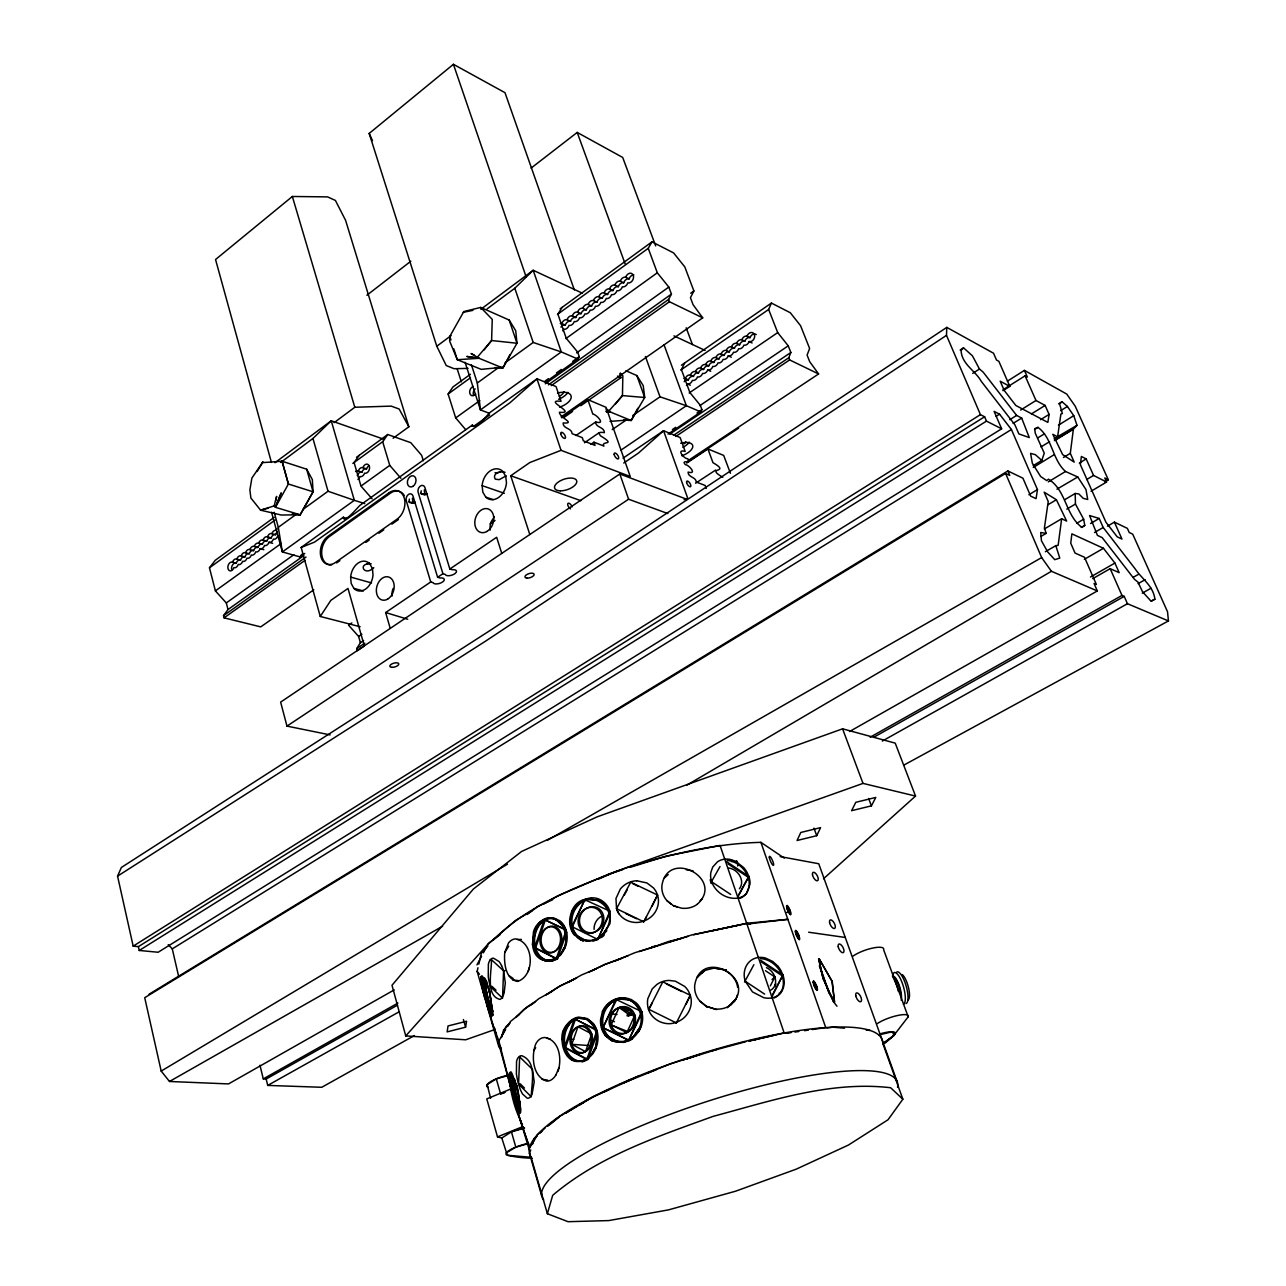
<?xml version="1.0" encoding="UTF-8"?>
<svg xmlns="http://www.w3.org/2000/svg" width="1286" height="1286" viewBox="0 0 1286 1286"><rect width="100%" height="100%" fill="white"/><g stroke="black" fill="none" stroke-linecap="round" stroke-linejoin="round"><path stroke-width="1.5" d="M495.239 367.571L502.842 368.021L516.988 343.249L515.734 330.727L509.208 320.053L480.675 307.418L463.828 311.55L449.811 336.385L449.65 341.079L457.302 359.71L481.173 369.355L503.356 367.233M504.755 952.54C503.855 962.619 505.318 979.144 517.454 981.459C535.153 975.978 534.446 942.22 515.686 938.876A21.171 13.326 80.4 0 0 508.517 942.943L504.755 952.54L508.677 946.239M984.61 416.777L138.39 946.641L139.242 950.467L158.146 952.251L1001.633 428.801L986.475 421.117L984.61 416.777L980.43 414.639L946.496 335.341L946.785 327.383L993.531 353.232L996.505 360.016L998.868 361.334L1009.815 386.379L1003.016 390.655M503.276 995.123A20.881 7.427 87.7 0 1 500.109 999.415C484.774 996.055 492.233 969.676 491.348 959.613L503.614 970.834L505.302 982.986L504.225 992.262M557.963 1071.495C562.078 1059.616 559.731 1040.213 544.975 1037.513A21.701 13.664 78.1 0 0 535.764 1043.975C531.054 1055.886 532.565 1076.832 546.839 1081.124A21.733 12.49 -87.8 0 0 555.97 1074.935M501.54 965.625A20.898 9.886 83.3 0 1 503.565 970.882L502.553 998.113L490.352 986.651L489.355 982.793A20.962 6.446 79.3 0 1 488.262 976.765L488.358 964.291A20.914 8.729 75.4 0 1 490.287 959.806M518.563 1084.114L519.673 1056.915L532.484 1069.389L534.22 1081.864L532.099 1094.032A21.444 7.78 86.4 0 1 527.26 1098.228L522.582 1094.016A21.524 6.816 79.5 0 1 519.737 1087.956L517.535 1080.111A21.492 6.639 78.6 0 1 516.409 1073.955L516.554 1061.448A21.412 8.906 74.2 0 1 518.596 1057.092A21.428 8.954 74.2 0 1 521.843 1055.726C537.757 1061.979 531.214 1084.227 531.295 1096.829L518.563 1084.114L520.203 1083.809L524.463 1088.052M481.012 977.119L483.536 992.744M596.64 1039.667C597.733 1054.713 577.559 1070.579 566.724 1055.308A21.991 15.786 89.8 0 1 562.078 1039.747C559.796 1023.865 580.549 1009.092 591.833 1024.026A21.958 18.342 -82.3 0 1 596.608 1039.667L595.675 1048.685M819.777 960.61L819.664 965.866L829.052 992.438L834.26 1000.846M564.908 948.055C567.174 937.607 565.519 924.795 555.343 919.12A21.524 16.734 -83.4 0 0 535.812 930.083L532.5 944.358C534.88 971.139 566.676 961.028 565.84 939.166M1062.043 401.746L1059.551 403.772L1062.397 413.545L1060.902 414.044L1057.606 436.822L1052.8 434.314L1062.638 454.617L1074.196 462.108L1070.306 453.331L1073.376 429.09L1077.009 425.328L1073.746 415.667L1067.428 406.472L1062.043 401.746L1058.635 403.852M1040.937 536.439L1046.129 533.385L1044.425 527.855L1048.235 501.508L1044.184 492.184L1056.401 499.74L1066.641 521.087L1061.657 518.756L1058.137 545.393L1055.806 545.65L1045.389 551.726M483.311 980.655L482.218 987.696L491.107 1016.551A20.544 2.267 82 0 0 492.136 1011.841M1001.633 428.801L994.11 411.375L999.543 414.172L1011.423 429.508L1037.464 489.596L1036.066 498.663L1030.665 496.123L1022.933 478.199L1007.854 470.949L149.08 994.207M1003 389.738L1025.087 375.817L1035.986 400.493L1045.116 405.428L1049.103 414.413L1047.865 422.403L1015.844 405.492L1004.221 390.43L1000.203 381.203L1009.815 386.379M511.217 1074.63L509.754 1083.359L511.603 1090.689M465.58 1027.192L466.577 1021.245L448.026 1025.955L447.142 1031.886L465.58 1027.192L463.41 1019.525M722.796 477.267C704.214 466.641 731.702 473.473 712.958 462.671L707.927 448.959L686.676 463.056M409.334 499.129L409.125 501.701L412.404 503.003M421.197 490.754L420.988 493.326L423.978 494.676A5.739 2.781 -16.8 0 0 426.422 494.322M528.241 971.557L529.093 967.828M501.444 1049.826L498.855 1046.868L477.138 971.38L477.974 967.747M478.826 964.13L481.35 953.247L487.876 946.014M535.812 930.083L532.5 944.358L533.433 932.093C536.085 921.242 549.026 913.816 558.51 921.451M275.509 501.202L276.667 496.364L274.175 505.88L275.461 507.311L300.185 514.802L313.045 491.799L312.353 479.63L306.679 469.213L282.068 461.224L262.36 462.639M590.724 444.409L593.955 442.191L603.906 446.065C600.401 440.326 617.312 446.081 600.449 435.793C596.945 431.517 601.318 432.257 604.404 432.643C604.42 426.823 595.402 427.675 595.643 421.888C606.654 425.248 595.997 414.012 592.846 414.14L587.831 399.624L561.757 417.837M638.788 1029.073C646.199 1015.86 635.638 996.12 619.579 998.981L611.043 1002.582L602.475 1011.552L600.546 1019.766A22.103 19.194 -79.2 0 0 605.352 1035.616L611.429 1040.47L618.904 1042.255A21.991 19.322 -62.2 0 0 633.741 1036.098L638.788 1029.073L632.069 1038.863L623.453 1042.432L611.429 1040.47M588.072 940.789L580.243 939.584L587.525 941.175A21.524 18.599 -57.9 0 0 602.025 934.938C629.593 904.99 574.312 879.528 569.714 919.763A21.589 18.583 -74.5 0 0 574.344 935.018L583.249 940.822L578.796 937.928M629.851 1012.741L628.468 1015.554L634.014 1013.786L628.227 1014.767L630.606 1012.355L629.851 1012.741A4.437 2.411 -10.9 0 0 627.906 1013.77M501.492 1037.513L503.582 1030.022L508.999 1024.524M547.37 1213.727L552.691 1195.321C598.858 1156.146 657.162 1136.711 713.2 1116.344C770.925 1100.945 830.081 1080.69 890.635 1087.731L902.852 1099.208L888.047 1119.752L848.503 1145.006L796.211 1169.167L735.528 1191.222L668.463 1209.885L608.841 1220.575L568.058 1221.7L547.37 1213.727L530.909 1156.58M697.237 904.315C725.384 879.174 668.045 848.133 661.936 885.347A21.54 20.351 9.2 0 0 666.855 900.586L673.462 905.73L681.58 908.205A21.524 19.081 14.5 0 0 697.253 904.315M475.9 426.438A12.683 6.398 -17.9 0 1 472.3 425.087L471.962 426.18C478.472 427.37 485.433 416.809 490.175 412.324L537.098 378.791L556.05 386.588L561.066 401.296C542.033 399.287 578.362 414.108 559.41 412.243C559.442 417.805 576.578 423.705 563.155 422.965C562.77 428.881 571.932 427.965 572.093 433.671L582.269 437.642L583.362 440.841L595.048 445.374L593.955 442.191M529.543 1153.638L530.716 1149.893M532.452 1144.283L534.204 1138.673L537.001 1136.117M558.863 1067.814L555.954 1074.903M611.139 1013.947L609.226 1019.653A13.551 12.297 -72.5 0 0 625.462 1033.172A13.551 12.297 -72.5 0 0 630.445 1010.764L625.816 1007.79A13.551 12.297 -72.5 0 0 611.139 1013.963L617.039 1014.477M1033.221 465.645L1041.805 460.436L1044.264 453.186L1035.262 433.173L1034.683 428.704L1038.011 427.354C1052.752 438.526 1051.916 459.15 1065.499 471.496L1077.748 476.977L1085.995 489.612L1087.715 499.498L1083.214 498.341L1078.841 493.937L1075.192 493.47L1064.824 499.643M562.046 1039.747L565.679 1029.218L570.936 1021.92L578.073 1018.126L585.741 1018.592M544.332 919.538L566.194 930.292L556.243 958.777L534.494 947.798C532.034 939.375 533.481 929.569 539.332 922.85A21.428 17.361 87.9 0 1 548.479 917.722L553.591 917.85L559.908 920.84A21.557 17.763 -80.1 0 1 563.654 924.955C569.023 933.186 567.93 944.358 562.496 952.267A21.476 16.188 -75.9 0 1 558.542 956.623A21.396 15.93 -74.9 0 1 552.321 959.999C544.091 962.603 536.31 955.466 534.494 947.798L544.332 919.538L565.631 929.617M534.494 947.798L535.619 947.943L545.473 919.699M557.995 957.138L566.692 932.221M589.197 1057.446A21.958 16.622 -78 0 1 582.799 1060.725C574.151 1063.024 566.354 1055.436 564.409 1047.511L574.456 1018.753L596.366 1029.732M589.197 1057.43A22.007 16.798 -78.9 0 0 593.248 1053.073C597.685 1046.579 599.244 1038.123 596.961 1030.536A22.023 18.486 -81.9 0 0 593.2 1023.367L587.38 1018.608L578.732 1017.097A21.958 17.795 84.5 0 0 569.344 1022.065C563.252 1028.864 561.886 1038.911 564.409 1047.511L565.535 1047.576L575.581 1018.866M571.804 1044.312L577.977 1026.71L591.737 1033.944L585.532 1051.627L571.804 1044.312L588.892 1045.55M587.959 1059.584L596.833 1034.249M275.461 507.311L281.087 493.101L275.461 507.311L288.402 484.018L282.068 461.224L288.402 484.018L313.045 491.799L300.185 514.802L281.168 515.011L260.592 510.172L250.883 498.02L249.886 489.87L251.895 478.054L263.003 461.819L257.12 471.528M673.623 435.279L788.768 357.749L790.858 352.477L788.238 345.838L777.708 332.608L768.642 309.476L771.423 303.062L790.295 312.739L800.567 325.696L809.617 348.474L807.094 355.113L809.698 361.688L818.603 373.953L687.833 460.79M347.059 518.354A12.249 5.932 -15.8 0 1 343.346 517.213C343.362 524.704 357.942 507.182 359.935 505.366L472.3 425.087M138.39 946.641L133.181 946.142L117.556 876.136L121.366 867.471L491.622 629.497L946.785 327.383M501.54 1036.612L505.993 1026.678L510.237 1022.708M668.045 434.089L700.854 411.954L701.899 409.639L700.307 405.315L689.859 392.503L681.419 369.612L684.65 362.974M608.149 1036.403A22.055 19.274 -77.9 0 1 604.581 1031.565L602.973 1027.771L615.914 999.351L642.389 1011.969M631.956 1038.123C641.65 1031.854 645.797 1018.094 640.042 1007.838A22.039 20.689 -63.8 0 0 636.265 1002.951L631.233 999.495L621.379 997.695A22.055 20.512 -85.2 0 0 611.814 1001.135C603.504 1006.89 600.032 1018.207 602.973 1027.771L616.621 999.656M628.34 1014.156L619.096 1007.533L634.85 1015.104L626.909 1032.562L611.171 1024.926L619.096 1007.533L632.246 1011.214M602.973 1027.771L628.709 1040.278L641.698 1011.664M628.709 1040.278L640.766 1015.538M597.813 939.455L609.902 911.195L608.294 907.498A21.524 19.997 -56.4 0 0 604.629 902.836C588.956 888.031 564.811 909.089 572.045 927.463A21.589 18.727 -73.1 0 0 577.028 935.758L585.194 940.13L590.901 940.42A21.492 18.631 -57 0 0 603.536 934.311L610.014 923.477L609.902 911.195L584.792 899.718L571.788 926.563L597.813 939.455L609.805 913.301M572.045 927.463L584.792 899.718M560.294 955.53L564.088 947.444M816.706 835.691L820.581 827.637L800.792 832.476L797.063 840.497L816.706 835.691L813.974 828.152M591.737 1054.616L594.871 1048.154M772.854 994.11L782.901 975.013L781.197 971.123A22.055 17.12 51.9 0 0 777.564 965.77M771.938 996.746L782.901 975.013L760.508 960.16M770.346 985.88L774.863 976.942L765.459 970.705M631.571 419.734L610.014 421.39M560.166 308.801L651.986 241.848L673.607 252.924L684.811 266.909L693.893 290.974L690.437 297.709L693.058 304.669L702.703 317.851L561.13 416.841M744.546 982.038L753.885 964.693M676.211 1023.206L690.277 995.268L688.557 991.393A21.958 21.38 0.8 0 0 684.634 986.394L675.359 981.186L668.977 980.414A21.942 21.814 -62.6 0 0 656.905 984.433L652.227 988.886L647.839 998.643A22.055 21.251 -51 0 0 647.597 1005.025C648.642 1018.335 663.624 1027.048 675.873 1022.45A21.926 20.689 -23.6 0 0 683.413 1018.271C689.955 1012.821 693.025 1003.434 690.277 995.268L662.804 981.829L648.723 1009.606L652.291 1002.791M686.017 1004.334L690.277 995.268M871.41 805.856L875.766 797.449L855.801 802.303L851.589 810.678L871.41 805.856L868.645 798.51M509.867 354.823L502.842 368.021L479.067 358.296L467.011 356.479L479.067 358.296L471.03 353.521L474.47 355.225M548.399 384.852L668.591 299.445L671.437 294.092L668.816 287.067L657.307 272.793L648.24 248.327L651.986 241.848M476.945 964.918L481.543 956.286M483.375 952.83L487.973 944.197L515.525 920.422L532.291 910.649M643.627 922.142L657.532 895.024A21.54 20.576 -3.8 0 0 653.481 887.935L646.922 882.952L636.747 880.765M644.575 920.374L646.456 916.822M652.098 906.196L657.532 895.024L630.703 882.228L616.541 908.688C619.772 919.619 632.857 925.084 643.257 921.274A21.508 19.756 -22.6 0 0 648.964 918.445A21.589 20.094 -21.1 0 0 653.674 914.233C657.966 908.945 659.718 901.566 657.532 895.024M738.984 894.252L748.838 876.409L747.182 872.647A21.573 16.477 48.9 0 0 743.581 867.503L735.415 861.17L729.789 859.337A21.46 18.036 53.2 0 0 717.508 861.797L712.733 867.037L710.901 872.23A21.557 18.47 39.4 0 0 710.756 877.968C712.235 887.694 720.321 895.603 729.773 897.773A21.444 16.686 36.2 0 0 742.569 896.519A21.621 16.927 38.5 0 0 746.539 893.432L750.059 883.964A21.46 16.268 49 0 0 748.838 876.409L726.863 861.829M737.907 896.905L748.838 876.409M624.337 895.104L627.166 889.832M637.856 408.225L631.169 420.522L623.726 419.943M710.965 882.598L720.015 866.539M533.754 1141.421L537.387 1134.799L541.808 1131.133M730.159 1005.282C760.219 979.996 701.063 945.821 694.713 985.253A21.991 21.058 17.4 0 0 699.825 1001.055L706.593 1006.408L714.871 1008.98A21.991 19.869 19.1 0 0 730.802 1004.864L735.962 998.836L727.362 1007.726M545.312 382.247L577.88 359.067L579.263 356.704L577.671 352.123L566.258 338.314L557.883 314.122L562.127 307.386M516.056 1106.233A21.042 0.852 74.5 0 1 511.523 1090.528L498.839 1040.921L505.623 1029.572M507.568 1026.324L510.478 1021.47L519.431 1014.268M360.128 626.748L320.262 616.46L301.165 547.434L314.556 542.113L510.044 402.695L537.098 378.791M363.89 646.247L357.299 650.668L356.72 648.626L360.401 642.711L363.633 640.524M533.674 1050.855L535.683 1047.688M320.262 616.46L330.84 600.353L348.008 588.458L364.308 645.845M494.306 516.908L491.397 521.328A12.233 9.131 -72 0 0 490.239 530.057M521.409 939.423L517.422 939.536M601.51 936.16L606.976 928.058M465.709 429.685L455.694 417.918L448.123 394.03L452.897 387.022L470.371 374.29M420.506 493.213L421.937 494.419L424.91 493.856A5.755 1.527 81.7 0 1 424.3 489.87M408.626 501.604L410.073 502.778L413.047 502.215A5.739 1.479 81.6 0 1 412.436 498.245M352.846 463.41L382.665 441.709L387.745 434.523L410.781 442.689L421.663 455.357L423.319 460.726M271.539 512.246L282.357 551.935L299.943 556.902L301.76 554.33M301.165 547.434L343.346 517.213M520.348 1105.703C507.102 1038.525 504.868 1087.811 519.785 1118.772L529.591 1147.642L532.999 1142.836M539.831 1133.223L545.216 1127.79M463.281 312.305L472.943 310.36M359.292 455.276L354.084 462.51L360.98 486.092L372.12 498.855M313.784 589.792L260.736 626.877L224.053 617.843L223.507 615.689L228.008 609.548L303.769 555.648M627.552 1014.091L627.021 1015.86M853.1 956.077A17.843 4.694 -19.1 0 1 872.969 948.007A17.843 4.694 -19.1 0 1 883.643 949.775L908.189 1016.808L893.786 1035.535L883.08 1043.685M228.008 609.548L226.304 602.925L215.389 590.885L209.473 567.817L215.276 560.278L274.111 517.39M697.96 976.412L697.076 977.553L704.969 970.383L714.164 968.053L726.333 970.078L714.164 968.053M484.083 349.921L491.606 340.533L492.249 319.378L480.675 307.418M477.749 356.736L491.606 340.533L516.988 343.249L509.208 320.053M570.936 1021.92L563.284 1031.324L565.679 1029.218A22.071 17.265 -86.6 0 0 563.959 1046.418M615.287 404.286L622.456 395.59L622.842 375.737L620.334 373.036M605.915 409.012L609.226 410.588L622.456 395.59L644.704 397.503L643.241 385.671L636.843 375.56L625.928 370.738M823.506 878.756L915.536 796.066L895.233 743.147L842.587 728.824L597.218 816.819L521.569 851.477L473.393 889.028L392.005 985.253L405.733 1035.921L489.098 942.911L500.19 934.633M580.05 903.013L571.627 911.742L580.05 903.013L588.393 899.38L598.199 900.184L588.393 899.38M493.101 940.227C529.221 903.833 579.52 885.668 626.603 867.761C670.183 854.049 715.048 843.568 760.894 842.346L784.283 858.116M601.703 936.353L606.815 930.678M619.579 998.981L629.674 1000.106C619.386 995.01 606.494 1001.167 602.475 1011.552L611.043 1002.582M632.069 1038.863L635.991 1034.539M963.535 347.831L961.06 350.419C961.751 364.388 975.286 370.513 981.186 381.235L1014.911 424.83L1018.866 433.912L1029.266 437.561L1021.679 418.079L1016.631 415.442L983.179 372.136L979.482 369.034L972.425 355.82L963.535 347.831L960.176 350.017M517.101 1016.278L523.868 1009.397L533.77 1002.951M699.954 901.02L702.365 898.56M487.137 308.849L514.818 288.241L533.192 270.269L582.413 293.208M280.702 462.462L312.948 438.462L331.241 420.779L384.466 439.474M515.879 1017.419L527.196 1006.842L535.619 1001.505M512.021 1088.486L486.767 1098.903L497.505 1136.888L501.797 1138.014L511.442 1131.841A17.795 4.26 -16.9 0 1 524.559 1127.951M772.05 979.546L774.863 976.942M549.588 1124.591L558.622 1117.405M664.299 877.936L668.222 874.576M702.172 972.795L704.969 970.383M547.723 1126.231L559.539 1116.409L567.849 1111.586M393.098 438.253L408.852 426.807L345.596 220.356L335.421 200.455L327.592 196.887L292.356 196.485L215.55 259.515L271.426 462.413M468.056 368.375L454.119 368.712L446.258 365.578L436.79 346.239L369.178 133.439L453.411 64.3L504.996 92.688L574.328 289.913M531.375 1004.671L538.85 998.675L552.562 991.072M565.727 1113.146L577.543 1105.831M366.88 295.25L410.829 261.219M531.086 168.112L577.205 132.426L622.697 157.455L655.667 245.899M527.099 914.523L538.175 906.244L552.771 899.686M882.935 1043.589L894.011 1035.326L892.388 1031.774L879.19 1034.828M274.995 462.703L331.241 420.779L354.341 500.318L364.758 503.614M480.851 309.267L533.192 270.269L561.291 351.93L577.88 359.067M334.103 422.66L354.807 407.26L391.217 406.119L399.174 409.044L408.852 426.807M436.79 346.239L451.097 335.598M356.495 457.302L387.745 434.523M209.473 567.817L274.995 520.107M448.123 394.03L470.451 377.779M557.513 314.379L648.24 248.327M302.982 509.417L328.026 491.252L354.341 500.318L282.357 551.935L278.306 527.324L296.809 513.902M488.889 413.144L480.434 409.896L477.315 382.987L498.872 367.346M505.028 362.877L533.192 342.462L561.291 351.93L480.434 409.896L465.066 362.282M565.422 1113.194L584.005 1102.311M215.389 590.885L281.361 543.399M361.318 485.851L389.754 465.371L382.665 441.709M455.694 417.918L479.791 400.557M565.888 338.588L657.307 272.793M506.137 475.852L499.193 479.678L495.239 479.148C491.782 473.489 500.817 470.435 505.076 472.316M226.304 602.925L293.835 554.732M473.441 426.534L489.644 414.96M576.61 352.894L668.816 287.067M545.119 381.01L548.366 378.695M556.5 372.908L561.371 369.436M572.752 361.334L579.263 356.704M299.943 556.902L304.782 553.462M545.328 383.807L671.437 294.092M223.507 615.689L306.004 557.063M224.053 617.843L304.911 560.455M551.276 385.623L669.443 301.744L702.703 317.851M690.695 293.24L693.893 290.974M1075.192 493.47L1075.45 504.048L1083.664 519.222L1084.773 525.395L1081.944 527.405C1065.322 515.236 1066.415 490.336 1048.492 479.18L1046.708 480.578L1040.663 476.543L1032.337 463.265L1030.584 453.379L1035.439 454.714L1041.805 460.436M336.627 562.946L339.874 560.664M365.899 542.387L369.146 540.104M378.904 533.256L383.775 529.832M391.909 524.125L398.403 519.56M564.345 417.194L572.543 411.472M580.758 405.733L621.009 377.618L619.723 373.969M529.816 534.526L510.735 475.756L529.784 462.574L561.034 450.325L630.236 476.495L606.06 407.324L587.831 399.624M575.935 435.488L595.595 422.049M681.435 365.208L771.423 303.062M680.744 370.079L768.642 309.476M584.503 442.77L599.292 432.594M612.232 429.604L626.443 419.863M632.76 415.523L660.007 396.827L686.37 405.717L700.854 411.954M490.062 523.82L495.03 520.428M351.85 622.938L348.57 625.173L358.617 636.441L360.401 642.711M689.183 392.969L777.708 332.608M621.025 450.084L686.37 405.717L664.058 344.889M390.237 628.404L385.639 612.554L430.73 581.963L433.109 582.654A5.819 2.62 -16.7 0 0 438.799 583.619A5.819 2.62 -16.7 0 0 444.265 579.922A5.819 2.62 -16.7 0 0 440.005 577.993L437.626 577.301L413.015 496.091A4.758 3.424 -72.2 0 0 408.45 494.467A4.758 3.424 -72.2 0 0 406.296 500.849L430.73 581.963M437.626 577.301L442.914 573.717L445.277 574.424A5.835 2.636 -16.9 0 0 450.952 575.405A5.835 2.636 -16.9 0 0 456.466 571.675A5.835 2.636 -16.9 0 0 452.206 569.73L449.843 569.023L424.959 487.667A4.774 3.456 -71.9 0 0 420.345 486.06A4.774 3.456 -71.9 0 0 418.175 492.442L442.914 573.717M449.843 569.023L496.653 537.275L501.765 553.398M358.617 636.441L361.864 634.255M699.809 405.653L788.238 345.838M623.019 458.17L663.576 430.746L680.133 437.545L685.165 451.434C675.761 448.605 684.023 458.957 687.737 458.764C693.363 465.034 680.246 458.604 685.309 464.648C688.412 464.439 697.944 474.888 688.09 472.075C687.881 477.492 696.015 476.801 696.273 482.009L705.146 485.481L706.255 488.487M672.433 429.54L675.713 427.322M696.996 412.951L701.899 409.639M623.726 463.024L638.419 453.106L663.576 430.746L687.721 498.245L684.056 499.659M669.668 434.186L790.858 352.477M356.72 648.626L364.854 643.161M687.206 499.434L619.82 473.987L280.637 702.124L286.971 726.108L330.148 734.901M675.841 436.436L789.62 359.919L818.603 373.953M373.792 567.64C364.211 577.253 356.978 562.673 371.188 563.815M286.971 726.108L628.597 499.225L667.9 513.58M688.074 461.706L738.598 428.19M946.496 335.341L485.594 641.135L117.556 876.136M695.597 483.214L715.707 470.017M546.968 994.351L558.526 986.828L574.488 979.128M972.714 373.358L979.482 369.034M1007.436 381.122L1024.412 370.4L1066.737 394.063L1075.225 406.199L1108.291 479.791L1104.835 481.832M545.746 995.107L560.921 985.51L576.675 977.971M133.181 946.142L980.43 414.639M509.031 1075.289L496.3 1078.841L487.169 1084.58L490.593 1098.212M139.242 950.467L986.475 421.117M996.136 416.31L999.543 414.172M1020.65 410.041L1035.986 400.493M1009.815 419.686L1016.631 415.442M1058.442 425.184L1073.746 415.667M1013.143 423.367L1021.679 418.079M1031.468 413.883L1045.116 405.428M178.609 976.267L172.276 948.859L1011.423 429.508M1040.551 419.686L1049.103 414.413M1060.596 410.684L1067.428 406.472M1034.587 429.46L1038.011 427.354M1037.625 437.996L1044.473 433.784M1054.166 438.912L1057.606 436.822M1054.52 440.616L1073.376 429.09L1054.472 440.359M1033.269 467.461L1053.829 454.874M1040.969 446.917L1049.553 441.709M1007.854 470.949L1009.751 475.402L1005.588 473.409L144.723 997.711L161.184 1071.077L169.495 1081.478L228.506 1083.921L394.239 989.882M1063.442 457.478L1070.306 453.331M1048.331 481.88L1065.499 471.496M579.247 1104.995L591.287 1097.746L607.313 1090.399M1079.324 463.073L1086.188 458.941L1093.55 475.434L1106.587 482.041L1091.042 491.252M1028.864 494.772L1037.464 489.596M161.184 1071.077L507.504 864.144M1086.67 479.533L1093.55 475.434M1047.768 504.868L1056.401 499.74M532.308 1158.236A221.642 53.305 -17.9 0 1 507.632 1155.278L506.491 1152.69L515.815 1147.144L528.691 1143.495M1044.361 528.964L1061.657 518.756M1066.801 509.127L1075.45 504.048M1076.752 523.289L1083.664 519.222M1056.947 489.162L1077.748 476.977M686.965 785.071L1051.401 571.289L1097.328 590.949L849.596 731.509M1054.552 438.462L1077.009 425.328M1081.317 527.421L1084.773 525.395M1090.528 523.515L1099.192 518.451L1103.195 527.485L1135.233 568.959C1141.855 578.989 1153.365 585.853 1154.876 599.196L1151.115 601.253L1142.547 591.785L1137.981 582.108L1134.493 579.343L1102.182 537.596L1097.44 535.394L1089.563 515.541L1099.192 518.451M1094.515 532.517L1103.195 527.485M1107.471 526.167L1114.399 522.132L1127.372 528.369L1129.221 532.484L1132.709 534.156L1167.543 611.798L1168.444 620.929L903.833 765.122M544.026 903.833L557.449 896.02L609.484 873.757L622.633 869.657M579.472 1104.819L594.421 1096.122L610.609 1088.776M1084.339 559.33L1103.468 548.302L1114.914 563.059L1119.158 572.656L1110.188 568.669L1092.746 578.636M547.129 840.465L1041.66 557.577L1005.588 473.409M1090.48 577.012L1114.914 563.059M1142.29 593.184L1150.986 588.216M169.495 1081.478L442.593 926.242M1133.175 577.334L1138.431 574.376M1138.142 583.619L1145.151 579.681M259.965 1065.242L263.276 1078.89L397.937 1003.064M870.156 737.216L1121.987 595.434L1124.205 596.382L1127.452 603.713L1168.444 620.929M263.276 1078.89L266.17 1079.002L397.503 1005.138M873.805 737.232L1124.205 596.382M266.17 1079.002L267.729 1085.416L399.046 1011.841M882.309 741.058L1127.452 603.713M414.365 1035.584L321.757 1087.281L267.729 1085.416M567.978 982.504L581.69 974.901L596.302 968.792M557.77 958.118L552.498 961.012L544.637 960.883M1151.34 601.076L1154.876 599.196M566.724 1055.308L575.26 1060.998L582.944 1061.593L588.715 1058.587M603.423 1092.248L630.285 1080.015M831.962 981.122L819.278 959.034L831.962 981.122L834.534 1002.228L832.203 981.009M620.029 1084.291L632.728 1078.825M590.467 971.412L604.645 964.548L628.356 955.643M588.908 972.103L604.645 964.548L621.54 958.456M625.125 1082.233L656.149 1069.743M623.196 1083.053L639.367 1075.691M598.392 879.206L614.821 871.828L863.002 783.399L915.536 796.066M631.201 1014.975L633.066 1014.172M593.682 940.677L600.417 937.767M786.839 912.449L790.279 911.002L787.177 905.601L787.225 909.122L790.327 914.555L790.279 911.002M614.579 961.172L634.673 952.781L657.548 945.628M630.59 1015.233L628.098 1016.101M823.104 978.678L818.652 958.665L823.104 978.678L833.649 1001.987L836.993 1006.215M497.505 1136.888L522.984 1126.52M833.649 1001.987L823.378 978.566M648.385 1072.717L670.119 1063.972L692.704 1056.867M639.303 951.544L687.914 936.385M682.577 1060.13L701.24 1053.957M649.687 948.312L668.447 941.545L682.062 938.185M685.968 1059.15L718.07 1049.071M493.647 1029.957L465.677 1039.795L405.733 1035.921M711.544 1050.967L745.767 1041.708M630.156 867.327L665.843 856.219L720.047 845.416L784.171 1032.963L788.125 1033.285M668.993 942.059L691.868 934.922L746.7 923.348L750.654 923.911M274.175 505.88L260.592 510.172L268.26 508.163M693.572 934.745L747.648 923.203L787.852 919.329L748.436 923.911M524.286 1128.192L511.442 1131.841L515.815 1147.144M496.3 1078.841L500.592 1093.856L504.241 1092.843M481.318 976.669L483.922 978.292L486.301 982.777M754.352 1039.827L775.458 1034.989M520.123 1106.49L515.525 1097.874L513.805 1098.324L529.237 1149.684M520.235 1110.397L513.805 1098.324L509.786 1072.765L511.523 1072.331M748.806 1041.146L775.715 1034.86M492.184 1008.128L489.001 989.079L482.121 976.846L486.172 1002.324L487.86 1001.89L493.052 1011.246M630.269 1030.182L626.62 1031.099L611.171 1024.926M711.254 931L740.543 924.827M749.609 1040.84L757.293 1039.088M774.574 1035.15L784.171 1032.963M424.364 494.644L427.225 494.049L424.91 493.856M412.501 503.003L415.346 502.408L413.047 502.215M490.352 986.651L491.975 986.378L496.042 990.204M503.614 970.834L505.269 970.576M787.257 1033.188L791.115 1032.626M794.957 1032.063L798.799 1031.501M804.57 1030.665L808.428 1030.102M812.27 1029.539L825.741 1027.578L760.894 842.346M652.066 946.737L655.876 946.207M826.834 1027.98L832.765 1027.176L844.564 1028.205M479.067 358.296L457.302 359.71L453.845 348.956M606.558 412.211L610.432 412.034L631.169 420.522L644.704 397.503L636.843 375.56M622.36 1041.547L616.524 1041.13L608.117 1036.436M545.039 960.69L552.498 961.012L540.425 958.954L543.496 960.112M570.003 1039.072L573.829 1039.329M614.483 1041.692L621.652 1042.287M866.185 1030.086L870.124 1030.44M530.973 1157.287L507.649 1155.278A17.843 4.163 -16.9 0 1 509.899 1150.005A17.843 4.163 -16.9 0 1 527.373 1143.575M512.841 979.98L518.242 980.575M491.156 1016.117A20.672 2.331 80.1 0 1 489.918 1014.252L492.667 1014.718A20.64 2.893 76.4 0 1 488.535 1004.382M292.243 513.805L300.185 514.802M571.932 1060.082L582.944 1061.593M520.557 1111.425L517.728 1111.04L515.959 1105.815L520.557 1111.425A21.155 2.99 76 0 1 513.275 1089.226M808.637 932.221L845.272 937.462M542.049 1079.324L547.611 1080.127M578.073 1018.126L586.046 1019.284M686.29 869.802L693.09 870.879M606.494 411.391L610.432 412.034L609.226 410.588M1046.129 533.385L1040.712 532.5L1041.451 540.763L1047.688 551.919L1054.761 559.667L1059.777 558.076L1055.806 545.65M780.184 856.589L818.748 863.742L896.808 1080.722M605.883 411.182L610.432 412.034M385.639 612.554L407.71 619.241M277.824 535.844A4.565 3.151 -73.9 0 1 273.388 539.059A4.565 3.151 -74 0 1 268.951 542.258A4.565 3.135 -74.1 0 1 264.53 545.457A4.549 3.135 -74.2 0 1 260.126 548.64A4.549 3.119 -74.3 0 1 255.721 551.823A4.533 3.102 -74.4 0 1 251.333 554.989A4.533 3.102 -74.5 0 1 246.96 558.156A4.533 3.086 -74.5 0 1 242.604 561.307A4.517 3.086 -74.6 0 1 238.248 564.458A4.517 3.07 -74.7 0 1 233.907 567.592A4.517 3.07 -74.8 0 1 229.631 570.743A4.517 3.07 -74.8 0 1 228.201 565.277A4.517 3.07 -74.8 0 1 232.509 562.207L236.206 563.22A4.517 3.07 -74.7 0 1 240.546 560.085A4.517 3.086 -74.6 0 1 244.887 556.934A4.517 3.086 -74.5 0 1 249.227 553.784A4.533 3.102 -74.5 0 1 253.599 550.633A4.533 3.102 -74.4 0 1 257.972 547.466A4.533 3.119 -74.3 0 1 262.36 544.283A4.549 3.119 -74.2 0 1 266.765 541.101A4.549 3.135 -74.1 0 1 271.169 537.918A4.565 3.135 -74 0 1 275.59 534.703A4.565 3.151 -73.9 0 1 277.487 531.954M353.843 588.345A15.239 10.899 -74.3 0 0 365.546 589.117A15.239 10.899 -74.3 0 0 373.02 575.083L372.442 568.685L369.741 563.782A15.239 10.899 -74.3 0 0 358.071 563.091A15.239 10.899 -74.3 0 0 350.628 577.076L351.174 583.426L353.843 588.345L363.359 590.981M232.509 562.207A4.517 3.07 -74.7 0 1 236.833 559.056L240.546 560.085M236.833 559.056A4.517 3.086 -74.6 0 1 241.173 555.922L244.887 556.934M241.173 555.922A4.533 3.086 -74.5 0 1 245.53 552.755L249.227 553.784M546.727 1038.14L550.328 1039.152M350.628 577.076L371.541 582.944M245.53 552.755A4.533 3.102 -74.5 0 1 249.902 549.588L253.599 550.633M249.902 549.588A4.533 3.102 -74.4 0 1 254.274 546.421L257.972 547.466M260.126 548.64L263.807 549.685M254.274 546.421A4.549 3.119 -74.3 0 1 258.679 543.239L262.36 544.283M258.679 543.239A4.549 3.135 -74.2 0 1 263.067 540.04L266.765 541.101M268.951 542.258L272.632 543.319M263.067 540.04A4.565 3.135 -74.1 0 1 267.488 536.841L271.169 537.918M267.488 536.841A4.565 3.151 -74 0 1 271.909 533.642L275.59 534.703M706.593 1006.408L716.479 1009.574M489.902 1014.413L492.795 1015.345M673.462 905.73L677.24 906.968M355.595 471.56A4.694 3.311 -72.2 0 1 358.28 471.046L361.896 472.251A4.678 3.311 -72.1 0 1 366.574 468.876A4.694 3.328 -72 0 1 369.066 465.693M358.28 471.046A4.694 3.311 -72.1 0 1 362.941 467.67L366.574 468.876M485.77 497.119A15.85 11.735 -71.1 0 0 498.534 497.521A15.85 11.735 -71.1 0 0 506.475 482.813L505.752 476.254L502.746 471.287A15.85 11.735 -71.1 0 0 490.03 470.981A15.85 11.735 -71.1 0 0 482.121 485.626L482.813 492.152L485.77 497.119L493.181 499.643M482.121 485.626L504.337 493.294M510.735 475.756L580.838 500.672M610.979 1020.328L614.483 1021.695M707.927 448.959L723.68 455.421L730.432 473.296M520.75 1112.294L517.728 1111.04L519.046 1113.531A21.074 2.411 81.8 0 0 520.251 1109.239C519.319 1096.749 518.017 1082.603 509.738 1072.669L508.436 1075.144L509.754 1083.359L511.732 1080.803A21.155 2.99 76 0 0 512.551 1085.689M617.489 376.107L621.009 377.618M686.467 385.495A4.678 3.617 -66 0 0 687.319 383.855L690.341 385.205M560.294 323.509A4.999 3.681 -66.9 0 1 561.805 323.542L565.277 325.085A4.999 3.697 -66.7 0 1 570.518 321.291A4.999 3.697 -66.6 0 1 575.758 317.497A5.015 3.713 -66.4 0 1 581.031 313.688A5.015 3.729 -66.2 0 1 586.303 309.862A5.031 3.729 -66.1 0 1 591.608 306.02A5.031 3.745 -65.9 0 1 596.913 302.178A5.048 3.745 -65.8 0 1 602.25 298.32A5.064 3.762 -65.6 0 1 607.587 294.462A5.064 3.778 -65.4 0 1 612.956 290.572A5.08 3.778 -65.3 0 1 618.325 286.682A5.08 3.794 -65.1 0 1 623.71 282.791A5.096 3.794 -64.9 0 1 629.127 278.869A5.096 3.81 -64.8 0 1 633.885 274.85M683.879 378.486A4.678 3.617 -66 0 1 685.342 378.534L688.38 379.884A4.678 3.617 -65.8 0 1 693.443 376.412A4.678 3.633 -65.7 0 1 698.523 372.94A4.694 3.633 -65.5 0 1 703.603 369.452A4.694 3.649 -65.3 0 1 708.715 365.947A4.694 3.649 -65.1 0 1 713.826 362.443A4.71 3.665 -64.9 0 1 718.954 358.923A4.71 3.665 -64.8 0 1 724.098 355.402A4.726 3.681 -64.6 0 1 729.258 351.866A4.726 3.681 -64.4 0 1 734.435 348.329A4.742 3.697 -64.2 0 1 739.627 344.761A4.742 3.713 -64 0 1 744.819 341.208A4.758 3.713 -63.8 0 1 750.043 337.623A4.758 3.729 -63.6 0 1 756.264 334.537M561.805 323.542A4.999 3.697 -66.7 0 1 567.046 319.732L570.518 321.291M685.342 378.534A4.678 3.617 -65.9 0 1 690.421 375.062L693.443 376.412M567.046 319.732A5.015 3.713 -66.6 0 1 572.302 315.922L575.758 317.497M690.421 375.062A4.694 3.633 -65.7 0 1 695.501 371.574L698.523 372.94M572.302 315.922A5.015 3.713 -66.4 0 1 577.575 312.112L581.031 313.688M695.501 371.574A4.694 3.633 -65.5 0 1 700.581 368.069L703.603 369.452M1103.468 548.302L1071.881 533.851L1070.74 543.174L1075.032 553.06L1084.484 557.256L1096.363 584.455L1094.064 583.458L1097.328 590.949M687.319 383.855A4.678 3.617 -65.9 0 0 692.382 380.383A4.694 3.633 -65.7 0 0 697.478 376.911A4.694 3.633 -65.5 0 0 702.574 373.406A4.694 3.649 -65.3 0 0 707.686 369.918L710.708 371.284M577.575 312.112A5.031 3.729 -66.3 0 1 582.863 308.27L586.303 309.862M700.581 368.069A4.694 3.649 -65.3 0 1 705.692 364.565L708.715 365.947M582.863 308.27A5.048 3.729 -66.1 0 1 588.152 304.428L591.608 306.02M705.692 364.565A4.71 3.649 -65.2 0 1 710.82 361.061L713.826 362.443M588.152 304.428A5.048 3.745 -65.9 0 1 593.473 300.57L596.913 302.178M710.82 361.061A4.71 3.665 -65 0 1 715.948 357.524L718.954 358.923M673.944 335.871L705.114 350.419M707.686 369.918A4.71 3.649 -65.2 0 0 712.83 366.397A4.71 3.665 -65 0 0 717.974 362.877A4.726 3.681 -64.8 0 0 723.118 359.357A4.726 3.681 -64.6 0 0 728.294 355.804L731.3 357.219M593.473 300.57A5.064 3.762 -65.8 0 1 598.81 296.712L602.25 298.32M715.948 357.524A4.726 3.681 -64.8 0 1 721.108 354.004L724.098 355.402M598.81 296.712A5.064 3.762 -65.6 0 1 604.163 292.838L607.587 294.462M721.108 354.004A4.726 3.681 -64.6 0 1 726.269 350.451L729.258 351.866M604.163 292.838A5.08 3.778 -65.5 0 1 609.516 288.948L612.956 290.572M726.269 350.451A4.742 3.697 -64.4 0 1 731.445 346.899L734.435 348.329M632.728 883.627L638.081 886.183M609.516 288.948A5.08 3.778 -65.3 0 1 614.901 285.042L618.325 286.682M731.445 346.899A4.742 3.697 -64.2 0 1 736.637 343.33L739.627 344.761M636.666 880.765A21.557 21.123 -30.5 0 0 620.318 889.076L615.962 898.528L616.541 908.688L643.402 921.612M728.294 355.804A4.742 3.697 -64.4 0 0 733.486 352.251A4.742 3.697 -64.2 0 0 738.678 348.699A4.758 3.713 -64 0 0 743.903 345.13A4.758 3.713 -63.9 0 0 749.127 341.546L752.101 342.992M614.901 285.042A5.096 3.794 -65.1 0 1 620.302 281.136L623.71 282.791M736.637 343.33A4.758 3.713 -64 0 1 741.845 339.761L744.819 341.208M625.735 913.51L636.474 918.686M620.302 281.136A5.096 3.81 -65 0 1 625.703 277.213L629.127 278.869M741.845 339.761A4.758 3.713 -63.9 0 1 747.053 336.176L750.043 337.623M603.681 1028.044L629.417 1040.551M666.453 983.999L681.901 991.554M648.482 1009.156L676.002 1022.756M535.619 947.943L557.385 958.906M1108.291 479.791L1104.787 477.99L1106.587 482.041M1086.188 458.941L1081.381 456.45L1080.369 464.68L1105.992 522.309L1117.196 536.825L1121.971 539.075L1114.399 522.132M625.816 1007.79L631.828 1010.909M574.456 1018.753L596.961 1030.536L586.818 1059.519L564.409 1047.511M565.535 1047.576L586.223 1058.667M1025.087 375.817L1027.369 377.071L1024.412 370.4M777.532 965.802L772.773 961.494L765.411 957.99A22.007 18.518 57.4 0 0 751.04 960.353C744.626 965.047 742.681 974.016 745.317 981.331L764.656 994.142M728.005 863.854L748.082 877.181M711.688 881.826L730.673 894.429M761.328 961.944L782.113 975.736A22.119 18.117 48 0 1 774.188 997.968M605.368 1035.616L612.956 1040.679M508.838 975.495L513.227 978.566M666.855 900.586L671.099 904.122M699.825 1001.071L707.027 1007.099M511.281 1085.754L510.494 1086.509M586.963 1019.685L591.833 1024.026M562.255 925.502L555.343 919.12L561.805 923.477A21.524 16.734 -83.4 0 1 565.39 929.408M168.209 944.631L172.276 948.859M519.11 1113.113L515.927 1105.413M389.754 465.371L400.927 478.279M488.262 1009.558L492.667 1014.718M477.138 971.38L479.501 974.29M571.788 926.563L572.768 927.801M1041.66 557.577L1051.401 571.289M833.987 1000.958L828.779 992.551L819.391 965.979M484.806 978.164L486.783 981.668M486.172 1002.324L493.068 1014.799L489.001 989.079M517.31 1086.574L513.709 1079.918L516.168 1095.576L519.769 1102.311M509.786 1072.765L517.117 1086.348L520.83 1110.139M501.042 1048.074L498.582 1043.251L511.619 1090.448M369.178 133.439L372.506 140.624M486.606 982.327L482.121 975.929A20.512 3.665 70.5 0 0 480.98 977.038M745.317 981.331L752.487 991.924L763.788 997.711A21.991 17.345 39.4 0 0 776.744 996.184C784.074 992.165 785.698 982.359 782.901 975.013M1110.188 568.669L1121.987 595.434M788.768 357.749L789.62 359.919M519.785 1118.772L520.766 1121.36M483.166 990.815L493.133 1025.392M842.587 728.824L863.002 783.399M489.886 1013.947L487.217 1005.893M686.194 327.817L692.431 344.552M668.591 299.445L669.443 301.744M492.152 1022.772L498.839 1040.921M493.824 1027.257L495.882 1032.867M577.205 132.426L625.141 263.887M645.411 356.479L660.007 396.827M882.743 1043.3L902.852 1099.208M619.82 473.987L628.597 499.225M453.411 64.3L526.263 277.278M514.818 288.241L533.192 342.462M518.74 1115.653L529.591 1147.642M537.001 378.968L561.034 450.325M471.464 364.935L477.315 382.987M449.811 336.385L450.968 339.97M457.141 368.728L461.352 381.846M501.797 1138.014L506.491 1152.69M292.356 196.485L354.807 407.26M529.478 1153.381L541.84 1196.334M312.948 438.462L328.026 491.252M306.679 469.213L313.045 491.799M274.191 512.262L278.306 527.324M481.06 981.7L482.218 987.696L484.147 985.172L483.729 980.462M484.131 978.373L487.86 1001.89M511.828 1074.292L515.525 1097.874M392.166 596.029L391.941 593.537A11.896 8.632 -74.4 0 1 393.211 588.425M492.088 1011.6L490.577 997.518A20.544 4.839 78.2 0 0 486.301 982.89M231.721 569.65A4.501 3.07 -74.8 0 1 232.686 564.731A4.501 3.07 -74.8 0 1 236.206 563.22M357.251 475.611A4.678 3.311 -72.2 0 1 361.896 472.251M362.941 467.67A4.694 3.328 -72 0 1 367.587 464.262A4.694 3.328 -72 0 1 369.227 469.824A4.694 3.328 -72 0 1 364.565 473.152A4.694 3.311 -72.1 0 1 359.887 476.527A4.694 3.311 -72.2 0 1 357.894 479.405M271.909 533.642A4.565 3.151 -73.9 0 1 276.345 530.427A4.581 3.167 -73.9 0 1 277.133 528.835M684.184 381.717A4.662 3.617 -66 0 1 688.38 379.884M747.053 336.176A4.774 3.729 -63.7 0 1 752.246 332.576A4.774 3.729 -63.7 0 1 754.352 338.025A4.774 3.729 -63.7 0 1 749.127 341.546M680.632 443.236A13.149 6.141 -20.2 0 1 692.8 445.985A13.149 6.141 -20.2 0 1 681.805 455.774M689.264 442.159A13.133 6.173 -20.2 0 1 682.866 447.303M685.808 441.677A8.729 4.099 -20.2 0 1 684.12 443.847M560.937 327.11A4.983 3.681 -66.9 0 1 565.277 325.085M473.441 394.963A4.855 3.52 -69.3 0 1 475.129 388.902M625.703 277.213A5.112 3.81 -64.8 0 1 631.088 273.275A5.112 3.81 -64.8 0 1 633.194 279.03A5.112 3.81 -64.8 0 1 627.777 282.888A5.096 3.81 -65 0 1 622.36 286.81A5.096 3.794 -65.1 0 1 616.942 290.716A5.08 3.778 -65.3 0 1 611.557 294.623A5.08 3.778 -65.5 0 1 606.188 298.497A5.064 3.762 -65.6 0 1 600.819 302.371A5.064 3.762 -65.8 0 1 595.482 306.229A5.048 3.745 -65.9 0 1 590.161 310.087A5.048 3.729 -66.1 0 1 584.841 313.929A5.031 3.729 -66.3 0 1 579.552 317.755A5.015 3.713 -66.4 0 1 574.263 321.564A5.015 3.713 -66.6 0 1 569.007 325.374A4.999 3.697 -66.7 0 1 563.75 329.168A4.999 3.681 -66.9 0 1 562.866 330.936M475.691 394.046A4.855 3.52 -69.3 0 1 469.888 393.596A4.855 3.52 -69.3 0 1 473.264 386.491M557.497 393.05A14.017 7.041 -19 0 1 571.193 396.393A14.017 7.041 -19 0 1 559.555 407.132M567.882 392.359A14.001 7.073 -19 0 1 558.558 399.255M564.024 391.78A9.307 4.694 -19 0 1 559.33 396.313M731.975 861.733A4.951 2.315 61 0 1 731.589 859.852M736.524 860.736A4.951 2.315 61 0 1 737.634 866.008M480.996 981.572A20.496 3.504 70.3 0 1 481.302 976.637M494.837 1028.671A20.206 2.765 77.9 0 1 494.033 1027.353M597.122 899.878A21.637 19.451 -66.7 0 1 609.082 912.144M609.548 913.912A21.637 19.451 -66.7 0 1 609.902 921.515M583.249 940.838A21.637 19.451 -66.7 0 1 577.157 937.398M574.746 934.89A21.637 19.451 -66.7 0 1 573.717 910.07M594.068 929.376A13.037 11.767 -67 0 1 601.993 916.05M543.287 959.951A21.524 16.734 -83.4 0 1 533.529 939.278M487.941 1002.341A20.64 2.893 76.4 0 1 486.526 997.084M492.281 1008.047A12.635 1.768 76.4 0 1 487.04 994.416A12.635 1.768 76.4 0 1 487.04 984.256M488.423 987.166A12.635 1.768 76.4 0 1 489.95 991.811M780.377 993.339A5.112 2.411 62.7 0 1 779.155 993.21M775.04 986.426A5.112 2.411 62.7 0 1 776.021 984.111M781.358 991.008A5.112 2.411 62.7 0 1 781.165 992.551M522.421 1124.414A20.689 2.749 78.1 0 1 520.75 1121.231M723.729 969.853A22.151 20.656 29.9 0 1 737.682 987.391M737.392 994.85A22.151 20.656 29.9 0 1 734.354 1001.617M520.251 1104.931A12.94 1.816 76 0 1 514.738 1090.448L513.789 1085.271A12.94 1.816 76 0 1 514.914 1080.706M587.172 1019.203A22.071 17.265 -86.6 0 1 591.239 1022.065M593.473 1024.637A22.071 17.265 -86.6 0 1 596.109 1029.523M575.276 1060.998A22.071 17.265 -86.6 0 1 564.425 1048.235M628.533 999.656A22.167 20.11 -72.5 0 1 640.83 1012.548M641.425 1024.186A22.167 20.11 -72.5 0 1 638.595 1031.645M612.827 1041.033A22.167 20.11 -72.5 0 1 608.214 1038.027M606.928 1036.773A22.167 20.11 -72.5 0 1 602.282 1028.687M601.462 1024.926A22.167 20.11 -72.5 0 1 604.581 1009.735M877.39 1023.527A18.068 4.276 -19 0 1 897.548 1015.506A18.068 4.276 -19 0 1 908.189 1016.808M894.124 979.578A14.885 4.421 74.3 0 1 898.448 991.426M892.805 977.617A11.96 3.553 74.3 0 1 897.708 982.954A11.96 3.553 74.3 0 1 900.843 995.284M902.354 974.627A13.551 4.083 74.3 0 1 908.704 988.484A13.551 4.083 74.3 0 1 907.916 1000.042M896.872 971.911A16.477 4.935 74.3 0 1 906.132 985.944A16.477 4.935 74.3 0 1 906.067 1003.546M892.677 974.981A16.477 4.919 74.3 0 1 902.306 983.179A16.477 4.919 74.3 0 1 903.399 1004.253M892.355 976.09A13.567 4.035 74.3 0 1 898.994 984.771A13.567 4.035 74.3 0 1 901.197 1000.235M485.047 998.692A20.592 1.382 74.7 0 1 483.391 992.503M486.606 982.504A20.592 4.935 78.1 0 1 488.953 989.191M490.271 959.774A20.914 8.777 75.3 0 1 493.39 958.15L499 961.494A21.042 9.693 82.6 0 1 501.556 965.593M492.297 1012.548A20.576 2.395 82.2 0 1 491.139 1016.004M492.345 1008.642A20.608 2.749 81.1 0 1 492.361 1012.805M504.273 992.342A20.994 7.684 86.7 0 1 503.308 995.235M543.656 1199.886A186.727 40.075 -17.9 0 1 710.965 1100.205A186.727 40.075 -17.9 0 1 897.532 1087.249M530.539 1155.985A185.28 42.856 -17.9 0 1 693.572 1055.999A185.28 42.856 -17.9 0 1 882.726 1042.56M557.786 958.681A21.54 16.847 -83 0 1 535.378 947.075A21.54 16.847 -83 0 1 547.418 918.783M618.887 913.719A21.589 20.672 -24.6 0 1 616.508 908.221M604.163 935.292A21.637 19.515 -65.8 0 1 601.462 937.462M598.311 939.246A21.637 19.515 -65.8 0 1 592.573 940.902M588.795 940.998A21.637 19.515 -65.8 0 1 571.868 919.876A21.637 19.515 -65.8 0 1 591.608 898.528M492.104 1007.629A12.635 1.881 76.5 0 1 486.96 993.499A12.635 1.881 76.5 0 1 487.024 983.468M491.831 1012.805A20.656 3.07 76.5 0 1 489.87 1008.144M489.21 1006.231A20.656 3.07 76.5 0 1 486.606 997.197M486.14 995.3A20.656 3.07 76.5 0 1 484.935 989.545M484.613 987.761A20.656 3.07 76.5 0 1 483.681 980.028M711.303 883.546A21.573 17.554 44.3 0 1 710.193 879.704M727.104 860.398A21.573 17.554 44.3 0 1 748.098 877.229A21.573 17.554 44.3 0 1 740.077 898.319M728.84 868.018A13.198 10.738 44.3 0 1 740.125 876.345A13.198 10.738 44.3 0 1 739.402 888.722M488.391 1087.442A17.618 4.581 -16.8 0 1 491.027 1081.43A17.618 4.581 -16.8 0 1 509.304 1075.032M500.592 1093.856A17.666 4.485 -16.8 0 1 505.398 1092.103M884.655 1043.38A221.642 53.305 -17.9 0 0 893.995 1035.326A17.715 4.099 -18.9 0 0 881.071 1033.574M513.821 1098.469A21.106 1.061 74.6 0 1 511.571 1090.367M520.283 1105.494A21.187 2.829 80.9 0 1 520.316 1109.625M520.396 1109.995A21.09 2.572 81.9 0 1 519.094 1113.049M631.973 1038.14A21.975 19.37 -61.5 0 1 622.36 1041.564M766.456 967.651A13.535 11.092 48 0 1 775.41 978.984A13.535 11.092 48 0 1 770.652 990.22M631.715 1039.426A22.151 20.174 -71.8 0 1 602.748 1023.013A22.151 20.174 -71.8 0 1 628.725 998.659M586.77 1060.13A22.071 17.393 -86.3 0 1 565.052 1045.663A22.071 17.393 -86.3 0 1 577.575 1017.982M760.701 958.584A22.119 18.117 48 0 1 782.129 975.785M520.074 1104.497A12.956 1.929 76.2 0 1 514.673 1089.628A12.956 1.929 76.2 0 1 514.898 1079.918M519.689 1109.4A21.171 3.167 76.2 0 1 512.198 1083.439M404.383 495.689A15.721 11.285 -72.5 0 0 390.51 493.101L329.2 536.728A15.432 10.883 -73.9 0 0 321.725 554.25A15.432 10.883 -73.9 0 0 331.611 564.908M414.558 502.681A5.723 2.765 -16.6 0 1 412.115 503.035M500.768 471.849A7.009 3.392 -17.9 0 1 495.014 472.701M369.612 563.091A6.768 3.135 -15.9 0 1 366.703 563.863M570.502 508.886A3.456 1.575 56.2 0 1 567.785 505.044A3.456 1.575 56.2 0 1 569.2 503.356A3.456 1.575 56.2 0 1 572.125 506.941M389.208 492.667L327.898 536.342A15.432 10.883 -73.9 0 0 320.953 556.983A15.432 10.883 -73.9 0 0 335.308 562.577L397.101 519.142A15.721 11.285 -72.5 0 0 404.254 498.052A15.721 11.285 -72.5 0 0 389.208 492.667M816.787 986.539L813.684 981.122L813.797 984.899L816.915 990.333L816.787 986.539M799.024 935.935L795.938 930.534L796.002 934.15L799.104 939.568L799.024 935.935M391.957 667.338A4.63 1.961 -16.1 0 0 398.789 664.074A4.63 1.961 -16.1 0 0 392.182 663.769A4.63 1.961 -16.1 0 0 391.957 667.338M526.906 578.121A4.806 2.122 -17.8 0 0 534.14 574.649A4.806 2.122 -17.8 0 0 527.565 574.151A4.806 2.122 -17.8 0 0 526.906 578.121M829.583 922.576A4.79 2.122 62 0 0 834.485 928.508A4.79 2.122 62 0 0 833.167 921.515A4.79 2.122 62 0 0 829.583 922.576M812.511 874.882A4.742 2.09 61.4 0 0 817.382 880.797A4.742 2.09 61.4 0 0 816.128 873.982A4.742 2.09 61.4 0 0 812.511 874.882M593.135 932.72A13.246 11.912 -66.6 0 0 598.955 910.601A13.246 11.912 -66.6 0 0 578.571 917.722A13.246 11.912 -66.6 0 0 593.135 932.72M557.159 949.1A13.165 10.24 -83.4 0 0 553.334 927.19A13.165 10.24 -83.4 0 0 540.184 943.474A13.165 10.24 -83.4 0 0 557.159 949.1M838.231 946.753A4.822 2.138 62.3 0 0 843.15 952.685A4.822 2.138 62.3 0 0 841.816 945.628A4.822 2.138 62.3 0 0 838.231 946.753M855.769 995.766A4.887 2.17 62.9 0 0 860.72 1001.73A4.887 2.17 62.9 0 0 859.337 994.496A4.887 2.17 62.9 0 0 855.769 995.766M587.702 1049.472A13.503 10.561 -86.6 0 0 583.715 1026.823A13.503 10.561 -86.6 0 0 570.212 1043.123A13.503 10.561 -86.6 0 0 587.702 1049.472M769.317 857.376A4.887 1.061 66.5 0 0 772.822 865.076A4.887 1.061 66.5 0 0 772.291 860.029A4.887 1.061 66.5 0 0 769.317 857.376M786.598 906.63A4.951 1.077 66.8 0 0 790.134 914.41A4.951 1.077 66.8 0 0 789.54 909.17A4.951 1.077 66.8 0 0 786.598 906.63M813.122 982.311A5.048 1.109 67.3 0 0 816.723 990.204A5.048 1.109 67.3 0 0 816.031 984.642A5.048 1.109 67.3 0 0 813.122 982.311M795.343 931.611A4.983 1.093 67 0 0 798.911 939.423A4.983 1.093 67 0 0 798.284 934.086A4.983 1.093 67 0 0 795.343 931.611M558.912 947.75A13.181 10.304 -83 0 0 553.912 926.322A13.181 10.304 -83 0 0 541.486 943.651A13.181 10.304 -83 0 0 558.912 947.75M595 931.948A13.246 11.944 -65.8 0 0 600.144 909.7A13.246 11.944 -65.8 0 0 579.857 917.513A13.246 11.944 -65.8 0 0 595 931.948M626.491 1032.738A13.551 12.346 -71.8 0 0 631.667 1009.848A13.551 12.346 -71.8 0 0 610.914 1017.547A13.551 12.346 -71.8 0 0 626.491 1032.738M589.502 1048.154A13.503 10.642 -86.2 0 0 584.294 1025.955A13.503 10.642 -86.2 0 0 571.563 1043.38A13.503 10.642 -86.2 0 0 589.502 1048.154M686.595 482.411A3.311 1.366 56.8 0 0 690.116 486.799A3.311 1.366 56.8 0 0 689.425 482.571A3.311 1.366 56.8 0 0 686.595 482.411M387.633 599.131A11.976 8.648 -74.4 0 0 391.523 578.813A11.976 8.648 -74.4 0 0 376.621 587.509A11.976 8.648 -74.4 0 0 387.633 599.131M412.854 486.397A5.787 4.163 -71.9 0 0 414.735 476.64A5.787 4.163 -71.9 0 0 407.485 481.044A5.787 4.163 -71.9 0 0 412.854 486.397M486.928 531.456A12.33 9.147 -72.1 0 0 490.866 510.606A12.33 9.147 -72.1 0 0 475.064 519.849A12.33 9.147 -72.1 0 0 486.928 531.456M560.214 490.818A11.622 5.465 -18.7 0 0 576.803 481.511A11.622 5.465 -18.7 0 0 559.94 481.012A11.622 5.465 -18.7 0 0 560.214 490.818M614.178 454.392A3.456 1.479 56.1 0 0 617.875 458.973A3.456 1.479 56.1 0 0 617.264 454.617A3.456 1.479 56.1 0 0 614.178 454.392M560.744 433.72A3.553 1.559 55.5 0 0 564.57 438.446A3.553 1.559 55.5 0 0 564.04 433.993A3.553 1.559 55.5 0 0 560.744 433.72"/></g></svg>
